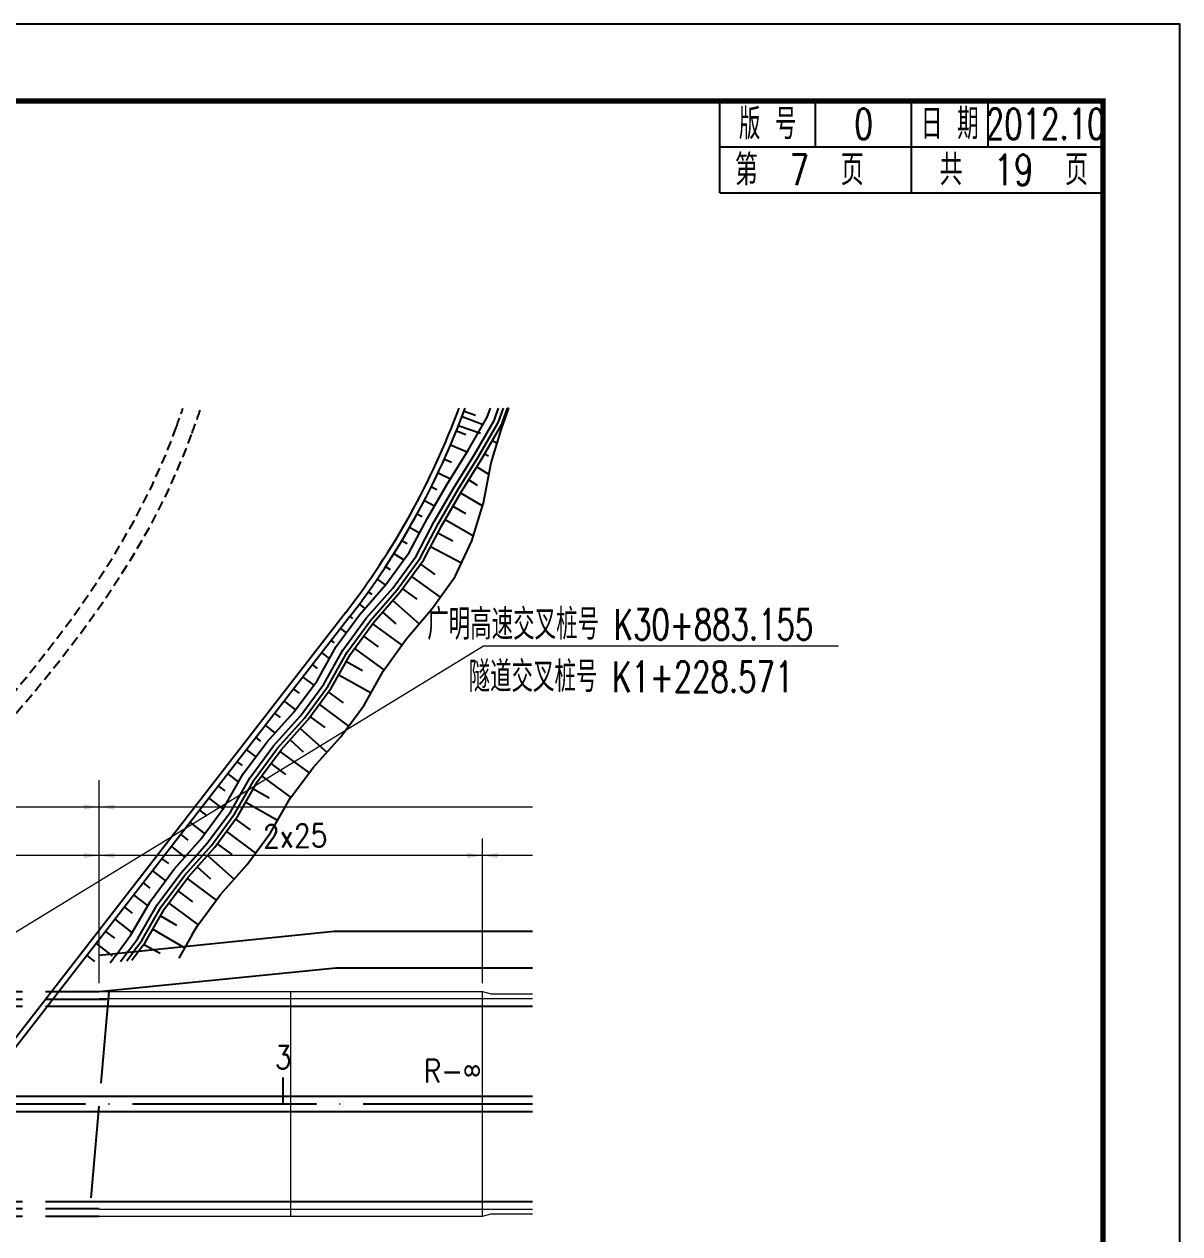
# Model space of a CAD drawing. Header units: millimetres. Extents: x 536322 to 537268, y -176210 to -175465.
# Drawn here: x 536590.8 to 536741.5, y -175978.7 to -175820.9 of the extents above; entities that cross this region are included whole.
import ezdxf
from ezdxf.enums import TextEntityAlignment as Align

# ---------------------------------------------------------------- set-up
doc = ezdxf.new("R2010")
doc.units = ezdxf.units.MM
doc.header["$MEASUREMENT"] = 0
for name, pattern in [('ACAD_ISO02W100', [15, 12, -3]), ('ACAD_ISO04W100', [30, 24, -3, 0, -3]), ('DASHED', [19.05, 12.7, -6.35])]:
    doc.linetypes.add(name, pattern=pattern)
for name, color, linetype in [('0-段落划分', 2, 'Continuous'), ('canshu', 1, 'Continuous'), ('station', 6, 'Continuous'), ('zhix', 5, 'ACAD_ISO04W100'), ('分隔带', 3, 'Continuous'), ('次轮廓线', 7, 'Continuous'), ('虚线', 11, 'ACAD_ISO02W100'), ('路基边线', 1, 'Continuous'), ('路面边线', 7, 'Continuous')]:
    doc.layers.add(name, color=color, linetype=linetype)
doc.layers.add('标注', color=4, linetype='Continuous', lineweight=15)
doc.layers.add('隧道', color=6, linetype='Continuous', lineweight=5)
doc.styles.add('GTF_XW', font='simplex1.shx', dxfattribs={"width": 0.7, "bigfont": 'hztxt.shx'})
doc.styles.get("Standard").update_dxf_attribs({"font": 'simplex1.shx', "width": 0.8, "bigfont": 'HZTXT.shx'})

# ---------------------------------------------------------------- blocks, each defined once
blk = doc.blocks.new('series')
at = {"width": 0.75}
for tag, height, p in [('页码', 4, (-35, -19)), ('图名', 5, (-220, -282)), ('图号', 5, (-20, -282))]:
    blk.add_attdef(tag, text='', height=height, dxfattribs=at).set_placement(p, align=Align.MIDDLE_CENTER)

msp = doc.modelspace()

# ---------------------------------------------------------------- linework, layer by layer
msp.add_lwpolyline([(536741.54, -176117.92), (536741.54, -175820.92), (536321.54, -175820.92), (536321.54, -176117.92)], close=True)
at = {"const_width": 0.7}
msp.add_lwpolyline([(536731.54, -175830.92), (536351.54, -175830.92), (536351.54, -176107.92), (536731.54, -176107.92), (536731.54, -175830.92)], dxfattribs=at)
at = {"layer": '0-段落划分', "color": 8, "linetype": 'Continuous'}
for p, q in [((536647.91, -175872.09), (536650.65, -175873.13)), ((536648.19, -175871.4), (536649.65, -175871.91)), ((536653.84, -175870.96), (536653.99, -175871.02)), ((536647.53, -175873.29), (536650.34, -175874.27)), ((536653.03, -175873.24), (536653.15, -175873.29)), ((536653.19, -175872.85), (536653.26, -175872.88)), ((536647.18, -175873.96), (536648.4, -175874.44)), ((536651.87, -175875.21), (536652.49, -175875.58)), ((536646.42, -175875.8), (536648.57, -175876.72)), ((536645.62, -175877.64), (536646.55, -175878.06)), ((536650.87, -175876.95), (536651.38, -175877.24)), ((536644.78, -175879.45), (536646.4, -175880.22)), ((536649.83, -175878.66), (536651.43, -175879.65)), ((536643.91, -175881.25), (536644.63, -175881.61)), ((536648.78, -175880.36), (536649.9, -175881.05)), ((536643, -175883.04), (536644.33, -175883.73)), ((536647.73, -175882.06), (536650.6, -175883.73)), ((536646.72, -175883.79), (536648.36, -175884.74)), ((536642.06, -175884.8), (536642.69, -175885.14)), ((536645.72, -175885.52), (536649.4, -175887.65)), ((536641.08, -175886.54), (536642.37, -175887.28)), ((536644.75, -175887.27), (536646.73, -175888.31)), ((536640.07, -175888.27), (536640.74, -175888.67)), ((536643.82, -175889.04), (536647.85, -175891.16)), ((536639.02, -175889.97), (536640.33, -175890.79)), ((536637.94, -175891.66), (536638.54, -175892.05)), ((536642.5, -175891.33), (536644.37, -175892.68)), ((536636.83, -175893.32), (536637.94, -175894.08)), ((536641.33, -175892.95), (536645.07, -175895.66)), ((536635.68, -175894.96), (536636.14, -175895.28)), ((536640.15, -175894.57), (536642.03, -175895.92)), ((536634.5, -175896.57), (536635.25, -175897.13)), ((536638.87, -175896.1), (536642.32, -175899.13)), ((536633.29, -175898.16), (536633.64, -175898.43)), ((536633.29, -175898.16), (536633.64, -175898.43)), ((536637.55, -175897.6), (536639.29, -175899.12)), ((536632.07, -175899.74), (536632.8, -175900.32)), ((536636.25, -175899.12), (536640.06, -175901.9)), ((536630.84, -175901.32), (536631.23, -175901.63)), ((536635.07, -175900.73), (536636.98, -175902.13)), ((536629.62, -175902.91), (536630.61, -175903.68)), ((536633.89, -175902.35), (536637.73, -175905.15)), ((536628.39, -175904.49), (536629.01, -175904.96)), ((536632.82, -175904.03), (536634.92, -175905.21)), ((536627.16, -175906.07), (536628.56, -175907.15)), ((536631.84, -175905.78), (536636.04, -175908.13)), ((536625.94, -175907.65), (536626.65, -175908.2)), ((536630.48, -175908.03), (536632.4, -175909.45)), ((536624.71, -175909.23), (536626.18, -175910.37)), ((536629.3, -175909.64), (536633.12, -175912.47)), ((536623.49, -175910.81), (536624.18, -175911.34)), ((536628.11, -175911.25), (536630.01, -175912.66)), ((536622.26, -175912.39), (536623.54, -175913.38)), ((536626.81, -175912.77), (536630.28, -175915.88)), ((536621.03, -175913.97), (536621.63, -175914.43)), ((536625.48, -175914.26), (536627.21, -175915.81)), ((536619.81, -175915.55), (536621.03, -175916.5)), ((536624.16, -175915.77), (536627.96, -175918.59)), ((536618.58, -175917.13), (536619.21, -175917.61)), ((536622.97, -175917.37), (536624.87, -175918.78)), ((536617.36, -175918.71), (536618.76, -175919.8)), ((536621.77, -175918.98), (536625.57, -175921.8)), ((536616.13, -175920.29), (536616.95, -175920.92)), ((536620.69, -175920.65), (536622.77, -175921.84)), ((536614.9, -175921.87), (536616.74, -175923.29)), ((536619.7, -175922.39), (536623.85, -175924.76)), ((536613.68, -175923.45), (536614.62, -175924.18)), ((536612.45, -175925.03), (536614.37, -175926.51)), ((536618.36, -175924.61), (536620.26, -175926.01)), ((536611.23, -175926.61), (536612.16, -175927.34)), ((536617.17, -175926.22), (536620.98, -175929.03)), ((536610, -175928.19), (536611.77, -175929.56)), ((536615.98, -175927.82), (536617.88, -175929.23)), ((536608.77, -175929.77), (536609.61, -175930.41)), ((536614.69, -175929.35), (536618.18, -175932.45)), ((536607.55, -175931.35), (536609.23, -175932.66)), ((536613.36, -175930.85), (536615.11, -175932.4)), ((536606.32, -175932.93), (536607.18, -175933.6)), ((536612.05, -175932.35), (536615.86, -175935.19)), ((536605.1, -175934.51), (536606.91, -175935.92)), ((536610.86, -175933.96), (536612.76, -175935.38)), ((536603.87, -175936.09), (536604.89, -175936.88)), ((536609.66, -175935.56), (536613.48, -175938.41)), ((536602.64, -175937.67), (536604.89, -175939.42)), ((536608.57, -175937.24), (536610.66, -175938.44)), ((536601.42, -175939.25), (536602.58, -175940.15)), ((536607.57, -175938.97), (536609.58, -175940.13)), ((536600.19, -175940.83), (536602.28, -175942.45)), ((536598.97, -175942.41), (536599.96, -175943.18))]:
    msp.add_line(p, q, dxfattribs=at)
at = {"layer": '0-段落划分', "color": 8}
for p, q in [((536632.7, -175897.7), (536571.28, -175976.88)), ((536633.29, -175898.16), (536571.87, -175977.34))]:
    msp.add_line(p, q, dxfattribs=at)
at = {"layer": '0-段落划分', "color": 8, "linetype": 'Continuous', "flags": 128}
for points in [[(536641.91, -175890.3), (536644.29, -175885.8), (536646.85, -175881.38), (536649.55, -175877.04), (536652.09, -175872.62, 0.047344), (536652.14, -175872.52), (536652.66, -175871)], [(536642.44, -175890.58), (536644.82, -175886.07), (536647.38, -175881.66), (536650.08, -175877.31), (536652.64, -175872.87, 0.047341), (536652.69, -175872.77), (536653.3, -175871)], [(536642.88, -175890.81), (536645.27, -175886.3), (536647.83, -175881.88), (536650.53, -175877.54), (536653.1, -175873.07, 0.047339), (536653.15, -175872.97), (536653.83, -175871)], [(536647.01, -175892.94), (536649.19, -175888.32), (536650.71, -175883.36), (536651.72, -175878.15), (536653.06, -175873.71, -0.009833), (536653.07, -175873.69), (536654, -175871)]]:
    msp.add_lwpolyline(points, format="xyb", dxfattribs=at)
for points in [[(536651.2, -175872.16), (536651.61, -175871)], [(536652.15, -175872.49), (536652.66, -175871)], [(536652.71, -175872.69), (536653.3, -175871)], [(536641.02, -175889.84), (536643.4, -175885.34), (536645.96, -175880.93), (536648.66, -175876.58), (536651.2, -175872.16), (536651.2, -175872.16)], [(536629, -175906.55), (536631.5, -175902.11), (536634.53, -175897.95), (536637.99, -175894.01), (536641.02, -175889.84), (536641.02, -175889.84)], [(536629.89, -175907.01), (536632.38, -175902.57), (536635.42, -175898.41), (536638.88, -175894.47), (536641.91, -175890.3), (536641.91, -175890.3)], [(536629.89, -175907.01), (536632.38, -175902.57), (536635.42, -175898.41), (536638.88, -175894.47), (536641.91, -175890.3), (536641.91, -175890.3)], [(536630.42, -175907.29), (536632.91, -175902.85), (536635.95, -175898.69), (536639.41, -175894.75), (536642.44, -175890.58), (536642.44, -175890.58)], [(536630.42, -175907.29), (536632.91, -175902.85), (536635.95, -175898.69), (536639.41, -175894.75), (536642.44, -175890.58), (536642.44, -175890.58)], [(536630.86, -175907.52), (536633.36, -175903.08), (536636.4, -175898.92), (536639.86, -175894.98), (536642.88, -175890.81), (536642.88, -175890.81)], [(536635.13, -175909.76), (536637.62, -175905.31), (536640.62, -175901.12), (536644.02, -175897.14), (536647.01, -175892.94), (536647.01, -175892.94)], [(536616.86, -175923.14), (536619.38, -175918.72), (536622.45, -175914.59), (536625.94, -175910.69), (536629, -175906.55), (536629, -175906.55)], [(536617.74, -175923.61), (536620.26, -175919.19), (536623.33, -175915.06), (536626.83, -175911.15), (536629.89, -175907.01), (536629.89, -175907.01)], [(536617.74, -175923.61), (536620.26, -175919.19), (536623.33, -175915.06), (536626.83, -175911.15), (536629.89, -175907.01), (536629.89, -175907.01)], [(536618.27, -175923.89), (536620.79, -175919.47), (536623.86, -175915.34), (536627.36, -175911.43), (536630.42, -175907.29), (536630.42, -175907.29)], [(536618.27, -175923.89), (536620.79, -175919.47), (536623.86, -175915.34), (536627.36, -175911.43), (536630.42, -175907.29), (536630.42, -175907.29)], [(536618.71, -175924.13), (536621.23, -175919.71), (536624.3, -175915.58), (536627.8, -175911.67), (536630.86, -175907.52), (536630.86, -175907.52)], [(536622.93, -175926.38), (536625.46, -175921.95), (536628.54, -175917.81), (536632.05, -175913.91), (536635.13, -175909.76), (536635.13, -175909.76)], [(536604.73, -175939.7), (536607.27, -175935.3), (536610.33, -175931.18), (536613.8, -175927.27), (536616.86, -175923.14), (536616.86, -175923.14)], [(536605.61, -175940.18), (536608.15, -175935.78), (536611.21, -175931.65), (536614.68, -175927.75), (536617.74, -175923.61), (536617.74, -175923.61)], [(536605.61, -175940.18), (536608.15, -175935.78), (536611.21, -175931.65), (536614.68, -175927.75), (536617.74, -175923.61), (536617.74, -175923.61)], [(536606.13, -175940.46), (536608.68, -175936.06), (536611.74, -175931.94), (536615.21, -175928.03), (536618.27, -175923.89), (536618.27, -175923.89)], [(536606.13, -175940.46), (536608.68, -175936.06), (536611.74, -175931.94), (536615.21, -175928.03), (536618.27, -175923.89), (536618.27, -175923.89)], [(536606.57, -175940.7), (536609.12, -175936.3), (536612.18, -175932.17), (536615.66, -175928.26), (536618.71, -175924.13), (536618.71, -175924.13)], [(536612.73, -175939.66), (536613.35, -175938.58), (536616.42, -175934.45), (536619.88, -175930.52), (536622.93, -175926.38), (536622.93, -175926.38)], [(536602.83, -175942.27), (536604.73, -175939.7), (536604.73, -175939.7)], [(536602.83, -175942.27), (536604.73, -175939.7), (536604.73, -175939.7)], [(536604.44, -175941.76), (536605.61, -175940.18), (536605.61, -175940.18)], [(536604.44, -175941.76), (536605.61, -175940.18), (536605.61, -175940.18)], [(536605.4, -175941.46), (536606.13, -175940.46), (536606.13, -175940.46)], [(536605.4, -175941.46), (536606.13, -175940.46), (536606.13, -175940.46)], [(536606.21, -175941.2), (536606.57, -175940.7), (536606.57, -175940.7)]]:
    msp.add_lwpolyline(points, dxfattribs=at)
at = {"layer": '0-段落划分', "color": 8, "linetype": 'DASHED', "lineweight": -3, "ltscale": 0.1, "flags": 128}
for points in [[(536535.51, -175977.23), (536537.49, -175972.66), (536539.76, -175968.19), (536542.28, -175963.83), (536545.03, -175959.55), (536547.99, -175955.35), (536551.12, -175951.21), (536554.41, -175947.13), (536557.83, -175943.09), (536561.36, -175939.08), (536564.96, -175935.1), (536568.62, -175931.14), (536572.31, -175927.18), (536576, -175923.21), (536579.67, -175919.22), (536583.29, -175915.22), (536586.83, -175911.17), (536590.28, -175907.09), (536593.6, -175902.95), (536596.78, -175898.76), (536599.77, -175894.49), (536602.56, -175890.15), (536605.13, -175885.72), (536607.44, -175881.2), (536609.47, -175876.58), (536610.63, -175873.51)], [(536537.22, -175977.91), (536539.21, -175973.34), (536541.49, -175968.87), (536544.01, -175964.51), (536546.78, -175960.23), (536549.74, -175956.03), (536552.9, -175951.89), (536556.2, -175947.82), (536559.64, -175943.78), (536563.19, -175939.78), (536566.81, -175935.8), (536570.49, -175931.84), (536574.2, -175927.89), (536577.91, -175923.92), (536581.6, -175919.94), (536585.24, -175915.94), (536588.8, -175911.9), (536592.27, -175907.82), (536595.61, -175903.69), (536598.8, -175899.49), (536601.81, -175895.23), (536604.62, -175890.89), (536607.19, -175886.46), (536609.51, -175881.94), (536611.54, -175877.31), (536612.7, -175874.25)]]:
    msp.add_lwpolyline(points, dxfattribs=at)
at = {"layer": '0-段落划分', "color": 8, "linetype": 'DASHED', "lineweight": -3, "ltscale": 0.1}
for radius, end in [(3223.2, 340.60522), (3225.4, 340.61897)]:
    msp.add_arc((533571.22, -174800.66), radius, 340.55781, end, dxfattribs=at)
at = {"layer": '0-段落划分', "color": 8}
for radius, end in [(100, 339.7615), (100.75, 339.9186)]:
    msp.add_arc((536553.69, -175836.41), radius, 322.1949, end, dxfattribs=at)
at = {"layer": 'station', "color": 8}
msp.add_line((536624.58, -175961.74), (536624.58, -175958.31), dxfattribs=at)
at = {"layer": 'zhix', "color": 8, "flags": 128}
msp.add_lwpolyline([(536424.38, -175963.92), (536424.6, -175963.9), (536425.59, -175963.79), (536426.59, -175963.69), (536427.58, -175963.59), (536428.58, -175963.5), (536429.57, -175963.41), (536430.57, -175963.32), (536431.56, -175963.24), (536432.56, -175963.15), (536433.56, -175963.08), (536434.56, -175963), (536435.55, -175962.93), (536436.55, -175962.86), (536437.55, -175962.79), (536438.55, -175962.73), (536439.54, -175962.66), (536440.54, -175962.6), (536441.54, -175962.55), (536442.54, -175962.49), (536443.54, -175962.44), (536444.54, -175962.39), (536445.54, -175962.35), (536446.53, -175962.3), (536447.53, -175962.26), (536448.53, -175962.22), (536449.53, -175962.18), (536450.53, -175962.14), (536451.53, -175962.11), (536452.53, -175962.08), (536453.53, -175962.05), (536454.53, -175962.02), (536455.53, -175961.99), (536456.53, -175961.97), (536457.53, -175961.95), (536458.53, -175961.92), (536459.53, -175961.9), (536460.53, -175961.89), (536461.53, -175961.87), (536462.53, -175961.85), (536463.53, -175961.84), (536464.53, -175961.82), (536465.53, -175961.81), (536466.53, -175961.8), (536467.53, -175961.79), (536468.53, -175961.78), (536469.53, -175961.78), (536470.53, -175961.77), (536471.53, -175961.76), (536472.53, -175961.76), (536473.53, -175961.75), (536474.53, -175961.75), (536475.53, -175961.75), (536476.53, -175961.74), (536477.53, -175961.74), (536478.53, -175961.74), (536479.53, -175961.74), (536480.53, -175961.74), (536481.53, -175961.74), (536482.53, -175961.74), (536483.53, -175961.74), (536484.53, -175961.74), (536485.53, -175961.74), (536657.12, -175961.74)], dxfattribs=at)
at = {"layer": '分隔带', "color": 8}
msp.add_line((536600.58, -175947.09), (536631.45, -175943.99), dxfattribs=at)
at = {"layer": '分隔带', "color": 8, "flags": 128}
for points in [[(536631.45, -175943.99), (536657.12, -175943.99)], [(536485.53, -175960.74), (536657.12, -175960.74)], [(536485.53, -175962.74), (536657.12, -175962.74)]]:
    msp.add_lwpolyline(points, dxfattribs=at)
at = {"layer": '标注', "color": 0, "linetype": 'ByBlock'}
msp.add_line((536650.7, -175902.04), (536553.15, -175961.74), dxfattribs=at)
at = {"layer": '标注', "color": 8, "linetype": 'ByBlock'}
for p, q in [((536600.58, -175946), (536600.58, -175919.52)), ((536488.58, -175922.99), (536601.58, -175922.99)), ((536601.58, -175922.99), (536657.12, -175922.99)), ((536650.58, -175946), (536650.58, -175927.15)), ((536491.58, -175929.31), (536601.58, -175929.31)), ((536601.58, -175929.31), (536651.58, -175929.31)), ((536651.58, -175929.31), (536657.12, -175929.31))]:
    msp.add_line(p, q, dxfattribs=at)
at = {"layer": '标注', "color": 8}
for points in [[(536598.57, -175922.72), (536598.59, -175923.38), (536600.58, -175922.99)], [(536602.59, -175922.72), (536602.56, -175923.38), (536600.58, -175922.99)], [(536598.57, -175929.04), (536598.59, -175929.71), (536600.58, -175929.31)], [(536602.59, -175929.04), (536602.56, -175929.71), (536600.58, -175929.31)], [(536648.57, -175929.04), (536648.59, -175929.71), (536650.58, -175929.31)], [(536652.59, -175929.04), (536652.56, -175929.71), (536650.58, -175929.31)]]:
    msp.add_solid(points, dxfattribs=at)
at = {"layer": '次轮廓线'}
for p, q in [((536681.54, -175842.92), (536681.54, -175830.92)), ((536694.04, -175836.92), (536694.04, -175830.92)), ((536706.54, -175836.92), (536706.54, -175830.92)), ((536716.54, -175836.92), (536716.54, -175830.92)), ((536681.54, -175836.92), (536731.54, -175836.92)), ((536706.54, -175842.92), (536706.54, -175836.92)), ((536681.54, -175842.92), (536731.54, -175842.92))]:
    msp.add_line(p, q, dxfattribs=at)
at = {"layer": '虚线', "color": 8}
for p, q in [((536488.58, -175947.09), (536600.58, -175947.09)), ((536601.86, -175947.09), (536599.29, -175976.39)), ((536488.58, -175976.39), (536600.58, -175976.39))]:
    msp.add_line(p, q, dxfattribs=at)
at = {"layer": '虚线', "color": 8, "flags": 128}
for points in [[(536488.58, -175948.09), (536601.58, -175948.09)], [(536488.58, -175948.99), (536601.58, -175948.99)], [(536488.58, -175974.49), (536600.58, -175974.49)], [(536488.58, -175975.39), (536600.58, -175975.39)]]:
    msp.add_lwpolyline(points, dxfattribs=at)
at = {"layer": '路基边线', "color": 8}
for p, q in [((536600.58, -175942.34), (536631.23, -175939.24)), ((536612.73, -175939.66), (536610.96, -175942.73)), ((536605.4, -175941.46), (536605.23, -175941.69)), ((536606.21, -175941.2), (536605.85, -175941.69)), ((536606.39, -175940.95), (536608.55, -175942.1)), ((536609.58, -175940.13), (536611.74, -175941.38)), ((536602.83, -175942.27), (536602.01, -175943.38)), ((536604.44, -175941.76), (536603.36, -175943.22)), ((536605.23, -175941.69), (536604.17, -175943.13)), ((536605.85, -175941.69), (536604.84, -175943.05))]:
    msp.add_line(p, q, dxfattribs=at)
at = {"layer": '路基边线', "color": 8, "flags": 128}
msp.add_lwpolyline([(536631.23, -175939.24), (536657.12, -175939.24)], dxfattribs=at)
at = {"layer": '路面边线', "color": 8, "flags": 128}
for points in [[(536601.58, -175948.99), (536657.12, -175948.99)], [(536600.58, -175974.49), (536657.12, -175974.49)]]:
    msp.add_lwpolyline(points, dxfattribs=at)
at = {"layer": '隧道', "color": 0}
msp.add_line((536697, -175902.04), (536650.7, -175902.04), dxfattribs=at)
at = {"layer": '隧道', "color": 8}
for p, q in [((536625.58, -175976.39), (536625.58, -175947.09)), ((536650.58, -175976.39), (536650.58, -175947.09)), ((536650.58, -175947.09), (536651.7, -175947.39)), ((536650.58, -175976.39), (536651.73, -175976.09))]:
    msp.add_line(p, q, dxfattribs=at)
at = {"layer": '隧道', "color": 8, "flags": 128}
for points in [[(536600.58, -175947.09), (536650.58, -175947.09)], [(536651.7, -175947.39), (536657.12, -175947.39)], [(536600.58, -175947.99), (536657.12, -175947.99)], [(536600.58, -175975.49), (536657.12, -175975.49)], [(536651.73, -175976.09), (536657.12, -175976.09)], [(536600.58, -175976.39), (536650.58, -175976.39)]]:
    msp.add_lwpolyline(points, dxfattribs=at)

# ---------------------------------------------------------------- block references
at = {"layer": '次轮廓线'}
ref = msp.add_blockref('series', (536741.54, -175820.92), dxfattribs=at)
ref.add_attrib('页码', '第  7  页    共  19  页', dxfattribs={"layer": '0', "height": 4, "width": 0.75}).set_placement((536706.54, -175839.92), align=Align.MIDDLE_CENTER)

# ---------------------------------------------------------------- texts
at = {"layer": 'canshu', "color": 8, "style": 'GTF_XW', "width": 0.85}
msp.add_text('R-∞', height=3, dxfattribs=at).set_placement((536646.66, -175957.45), align=Align.MIDDLE)
at = {"layer": 'station', "color": 8, "style": 'GTF_XW', "width": 0.85}
msp.add_text('3', height=3, dxfattribs=at).set_placement((536624.58, -175957.17), align=Align.CENTER)
at = {"layer": '标注', "color": 8, "width": 0.85}
msp.add_text('2x25', height=3, rotation=1.198, dxfattribs=at).set_placement((536621.97, -175928.38))
at = {"layer": '次轮廓线', "width": 0.7}
for s, p in [('版 号', (536687.79, -175833.92)), ('0', (536700.29, -175833.92)), ('日 期', (536711.54, -175833.92)), ('2012.10', (536724.04, -175833.92))]:
    msp.add_text(s, height=4, dxfattribs=at).set_placement(p, align=Align.MIDDLE_CENTER)
at = {"layer": '隧道', "color": 0, "width": 0.7}
for s, p in [('广明高速交叉桩号 K30+883.155', (536693.74, -175899.2)), ('隧道交叉桩号 K1+228.571', (536691.13, -175906.03))]:
    msp.add_text(s, height=4, dxfattribs=at).set_placement(p, align=Align.MIDDLE_RIGHT)

doc.saveas('drawing.dxf')
